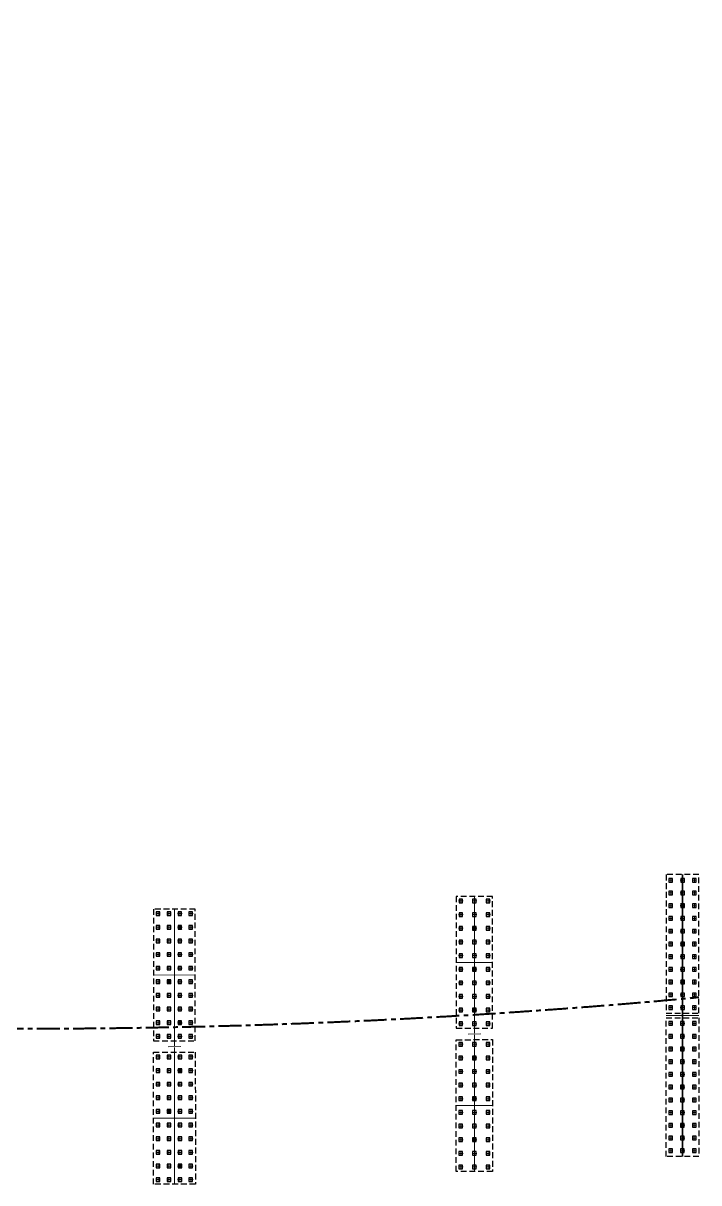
# Model space of a CAD drawing. Header units: millimetres. Extents: x 265754 to 14267433, y -6145605 to 2433772.
# Drawn here: x 6852948 to 6927319, y -1685900 to -1558382 of the extents above; entities that cross this region are included whole.
import ezdxf
from ezdxf import colors
from ezdxf.entities.mleader import LeaderData, LeaderLine
from ezdxf.math import Vec2, Vec3

# ---------------------------------------------------------------- set-up
doc = ezdxf.new("R2010")
doc.units = ezdxf.units.MM
doc.linetypes.add('невидимая', pattern=[9.525, 6.35, -3.175])
doc.linetypes.add('осевая', pattern=[2, 1.25, -0.25, 0.25, -0.25])
for name, color, linetype, lineweight in [('1-Бетон', 106, 'Continuous', 35), ('ИС_Выноски', 3, 'Continuous', 18), ('ИС_Ось', 3, 'осевая', 18)]:
    doc.layers.add(name, color=color, linetype=linetype, lineweight=lineweight)
doc.layers.add('ИС_Невидимая', color=4, linetype='невидимая')
doc.layers.add('Штриховая', color=7, linetype='Continuous')
doc.styles.add('ISOCPEUR', font='isocpeur.ttf', dxfattribs={"width": 0.8, "oblique": 15, "height": 2.5})
pattern_1 = [(176.87772, (18.57729, 44.08204), (-0.00518798, -0.09510861), [])]
pattern_2 = [(176.87772, (15.45008, 41.27837), (-0.00518798, -0.09510861), [])]
pattern_3 = [(176.87772, (12.32287, 38.47471), (-0.00518798, -0.09510861), [])]
pattern_4 = [(176.87772, (55.16791, 0.97434), (-0.00518798, -0.09510861), [])]
pattern_5 = [(176.87772, (58.8343, 5.87307), (-0.00518798, -0.09510861), [])]
pattern_6 = [(176.87772, (51.01628, -1.1361), (-0.00518798, -0.09510861), [])]

# ---------------------------------------------------------------- blocks, each defined once
blk = doc.blocks.new('_None')
blk = doc.blocks.new('*U1416')
at = {"layer": 'ИС_Невидимая', "ltscale": 20}
blk.add_lwpolyline([(-0.2, -0.2), (0.2, -0.2), (0.2, 0.2), (-0.2, 0.2), (-0.2, -0.2)], dxfattribs=at)
at = {"layer": 'ИС_Ось', "ltscale": 50}
for points in [[(-0.25, 0), (0.25, 0)], [(0, -0.25), (0, 0.25)]]:
    blk.add_lwpolyline(points, dxfattribs=at)
blk = doc.blocks.new('*U1417')
at = {"color": 0, "linetype": 'ByBlock', "lineweight": -2, "transparency": 16777216}
for p in [(0, 0), (1.2, 0), (2.4, 0), (3.6, 0), (0, -1.5), (1.2, -1.5), (2.4, -1.5), (3.6, -1.5), (0, -3), (1.2, -3), (2.4, -3), (3.6, -3), (0, -4.5), (1.2, -4.5), (2.4, -4.5), (3.6, -4.5), (0, -6), (1.2, -6), (2.4, -6), (3.6, -6), (0, -7.5), (1.2, -7.5), (2.4, -7.5), (3.6, -7.5), (0, -9), (1.2, -9), (2.4, -9), (3.6, -9), (0, -10.5), (1.2, -10.5), (2.4, -10.5), (3.6, -10.5), (0, -12), (1.2, -12), (2.4, -12), (3.6, -12), (0, -13.5), (1.2, -13.5), (2.4, -13.5), (3.6, -13.5)]:
    blk.add_blockref('*U1416', p, dxfattribs=at)
blk = doc.blocks.new('*U1430')
at = {"layer": 'ИС_Невидимая', "ltscale": 20}
blk.add_lwpolyline([(-0.2, -0.2), (0.2, -0.2), (0.2, 0.2), (-0.2, 0.2), (-0.2, -0.2)], dxfattribs=at)
at = {"layer": 'ИС_Ось', "ltscale": 50}
for points in [[(-0.25, 0), (0.25, 0)], [(0, -0.25), (0, 0.25)]]:
    blk.add_lwpolyline(points, dxfattribs=at)
blk = doc.blocks.new('*U1431')
at = {"color": 0, "linetype": 'ByBlock', "lineweight": -2, "transparency": 16777216}
for p in [(0, 0), (1.2, 0), (2.4, 0), (3.6, 0), (0, -1.5), (1.2, -1.5), (2.4, -1.5), (3.6, -1.5), (0, -3), (1.2, -3), (2.4, -3), (3.6, -3), (0, -4.5), (1.2, -4.5), (2.4, -4.5), (3.6, -4.5), (0, -6), (1.2, -6), (2.4, -6), (3.6, -6), (0, -7.5), (1.2, -7.5), (2.4, -7.5), (3.6, -7.5), (0, -9), (1.2, -9), (2.4, -9), (3.6, -9), (0, -10.5), (1.2, -10.5), (2.4, -10.5), (3.6, -10.5), (0, -12), (1.2, -12), (2.4, -12), (3.6, -12), (0, -13.5), (1.2, -13.5), (2.4, -13.5), (3.6, -13.5)]:
    blk.add_blockref('*U1430', p, dxfattribs=at)
blk = doc.blocks.new('*U1432')
at = {"layer": 'ИС_Невидимая', "ltscale": 20}
blk.add_lwpolyline([(-0.2, -0.2), (0.2, -0.2), (0.2, 0.2), (-0.2, 0.2), (-0.2, -0.2)], dxfattribs=at)
at = {"layer": 'ИС_Ось', "ltscale": 50}
for points in [[(-0.25, 0), (0.25, 0)], [(0, -0.25), (0, 0.25)]]:
    blk.add_lwpolyline(points, dxfattribs=at)
blk = doc.blocks.new('*U1433')
at = {"color": 0, "linetype": 'ByBlock', "lineweight": -2, "transparency": 16777216}
for p in [(0, 0), (1.5, 0), (3, 0), (0, -1.5), (1.5, -1.5), (3, -1.5), (0, -3), (1.5, -3), (3, -3), (0, -4.5), (1.5, -4.5), (3, -4.5), (0, -6), (1.5, -6), (3, -6), (0, -7.5), (1.5, -7.5), (3, -7.5), (0, -9), (1.5, -9), (3, -9), (0, -10.5), (1.5, -10.5), (3, -10.5), (0, -12), (1.5, -12), (3, -12), (0, -13.5), (1.5, -13.5), (3, -13.5)]:
    blk.add_blockref('*U1432', p, dxfattribs=at)
blk = doc.blocks.new('*U1434')
at = {"layer": 'ИС_Невидимая', "ltscale": 20}
blk.add_lwpolyline([(-0.2, -0.2), (0.2, -0.2), (0.2, 0.2), (-0.2, 0.2), (-0.2, -0.2)], dxfattribs=at)
at = {"layer": 'ИС_Ось', "ltscale": 50}
for points in [[(-0.25, 0), (0.25, 0)], [(0, -0.25), (0, 0.25)]]:
    blk.add_lwpolyline(points, dxfattribs=at)
blk = doc.blocks.new('*U1435')
at = {"color": 0, "linetype": 'ByBlock', "lineweight": -2, "transparency": 16777216}
for p in [(0, 0), (1.5, 0), (3, 0), (0, -1.5), (1.5, -1.5), (3, -1.5), (0, -3), (1.5, -3), (3, -3), (0, -4.5), (1.5, -4.5), (3, -4.5), (0, -6), (1.5, -6), (3, -6), (0, -7.5), (1.5, -7.5), (3, -7.5), (0, -9), (1.5, -9), (3, -9), (0, -10.5), (1.5, -10.5), (3, -10.5), (0, -12), (1.5, -12), (3, -12), (0, -13.5), (1.5, -13.5), (3, -13.5)]:
    blk.add_blockref('*U1434', p, dxfattribs=at)
blk = doc.blocks.new('*U1420')
at = {"layer": 'ИС_Невидимая', "ltscale": 20}
blk.add_lwpolyline([(0.2, 0.2), (-0.2, 0.2), (-0.2, -0.2), (0.2, -0.2), (0.2, 0.2)], dxfattribs=at)
at = {"layer": 'ИС_Ось', "ltscale": 50}
for points in [[(0.25, 0), (-0.25, 0)], [(0, 0.25), (0, -0.25)]]:
    blk.add_lwpolyline(points, dxfattribs=at)
blk = doc.blocks.new('*U1421')
at = {"color": 0, "linetype": 'ByBlock', "lineweight": -2, "transparency": 16777216}
for p in [(0, 0), (1.3, 0), (2.6, 0), (0, -1.4), (1.3, -1.4), (2.6, -1.4), (0, -2.8), (1.3, -2.8), (2.6, -2.8), (0, -4.2), (1.3, -4.2), (2.6, -4.2), (0, -5.6), (1.3, -5.6), (2.6, -5.6), (0, -7), (1.3, -7), (2.6, -7), (0, -8.4), (1.3, -8.4), (2.6, -8.4), (0, -9.8), (1.3, -9.8), (2.6, -9.8), (0, -11.2), (1.3, -11.2), (2.6, -11.2), (0, -12.6), (1.3, -12.6), (2.6, -12.6), (0, -14), (1.3, -14), (2.6, -14)]:
    blk.add_blockref('*U1420', p, dxfattribs=at)
blk = doc.blocks.new('*U1422')
at = {"layer": 'ИС_Невидимая', "ltscale": 20}
blk.add_lwpolyline([(0.2, 0.2), (-0.2, 0.2), (-0.2, -0.2), (0.2, -0.2), (0.2, 0.2)], dxfattribs=at)
at = {"layer": 'ИС_Ось', "ltscale": 50}
for points in [[(0.25, 0), (-0.25, 0)], [(0, 0.25), (0, -0.25)]]:
    blk.add_lwpolyline(points, dxfattribs=at)
blk = doc.blocks.new('*U1423')
at = {"color": 0, "linetype": 'ByBlock', "lineweight": -2, "transparency": 16777216}
for p in [(0, 0), (1.3, 0), (2.6, 0), (0, -1.4), (1.3, -1.4), (2.6, -1.4), (0, -2.8), (1.3, -2.8), (2.6, -2.8), (0, -4.2), (1.3, -4.2), (2.6, -4.2), (0, -5.6), (1.3, -5.6), (2.6, -5.6), (0, -7), (1.3, -7), (2.6, -7), (0, -8.4), (1.3, -8.4), (2.6, -8.4), (0, -9.8), (1.3, -9.8), (2.6, -9.8), (0, -11.2), (1.3, -11.2), (2.6, -11.2), (0, -12.6), (1.3, -12.6), (2.6, -12.6), (0, -14), (1.3, -14), (2.6, -14)]:
    blk.add_blockref('*U1422', p, dxfattribs=at)
blk = doc.blocks.new('св поле кальм пл')
at = {"layer": 'Штриховая'}
h = blk.add_hatch(dxfattribs=at)
h.set_pattern_fill('ANSI31', color=256, scale=0.03)
h.set_pattern_definition(pattern_1)
h.paths.add_polyline_path([(-52.66, 72.01), (-52.93, 72.31), (-53.23, 72.04), (-52.96, 71.74)])
h = blk.add_hatch(dxfattribs=at)
h.set_pattern_fill('ANSI31', color=256, scale=0.03)
h.set_pattern_definition(pattern_2)
h.paths.add_polyline_path([(-55.79, 69.21), (-56.06, 69.5), (-56.36, 69.24), (-56.09, 68.94)])
h = blk.add_hatch(dxfattribs=at)
h.set_pattern_fill('ANSI31', color=256, scale=0.03)
h.set_pattern_definition(pattern_3)
h.paths.add_polyline_path([(-58.92, 66.4), (-59.19, 66.7), (-59.48, 66.43), (-59.22, 66.14)])
h = blk.add_hatch(dxfattribs=at)
h.set_pattern_fill('ANSI31', color=256, scale=0.03)
h.set_pattern_definition(pattern_3)
h.paths.add_polyline_path([(-64.69, 61.23), (-64.96, 61.53), (-64.66, 61.79), (-64.39, 61.5)])
h = blk.add_hatch(dxfattribs=at)
h.set_pattern_fill('ANSI31', color=256, scale=0.03)
h.set_pattern_definition(pattern_2)
h.paths.add_polyline_path([(-67.82, 58.43), (-68.08, 58.72), (-67.79, 58.99), (-67.52, 58.69)])
h = blk.add_hatch(dxfattribs=at)
h.set_pattern_fill('ANSI31', color=256, scale=0.03)
h.set_pattern_definition(pattern_1)
h.paths.add_polyline_path([(-70.94, 55.62), (-71.21, 55.92), (-70.91, 56.19), (-70.65, 55.89)])
h = blk.add_hatch(dxfattribs=at)
h.set_pattern_fill('ANSI31', color=256, scale=0.03)
h.set_pattern_definition([(176.87772, (35.04111, 28.08523), (-0.00518798, -0.09510861), [])])
h.paths.add_polyline_path([(-36.2, 56.01), (-36.47, 56.31), (-36.77, 56.04), (-36.5, 55.75)])
h = blk.add_hatch(dxfattribs=at)
h.set_pattern_fill('ANSI31', color=256, scale=0.03)
h.set_pattern_definition([(176.87772, (31.69053, 25.0813), (-0.00518798, -0.09510861), [])])
h.paths.add_polyline_path([(-39.55, 53.01), (-39.82, 53.31), (-40.12, 53.04), (-39.85, 52.74)])
h = blk.add_hatch(dxfattribs=at)
h.set_pattern_fill('ANSI31', color=256, scale=0.03)
h.set_pattern_definition([(176.87772, (28.33995, 22.07737), (-0.00518798, -0.09510861), [])])
h.paths.add_polyline_path([(-42.9, 50.01), (-43.17, 50.3), (-43.47, 50.04), (-43.2, 49.74)])
h = blk.add_hatch(dxfattribs=at)
h.set_pattern_fill('ANSI31', color=256, scale=0.03)
h.set_pattern_definition([(176.87772, (24.43098, 18.57273), (-0.00518798, -0.09510861), [])])
h.paths.add_polyline_path([(-46.81, 46.5), (-47.08, 46.8), (-47.38, 46.53), (-47.11, 46.23)])
h = blk.add_hatch(dxfattribs=at)
h.set_pattern_fill('ANSI31', color=256, scale=0.03)
h.set_pattern_definition([(176.87772, (21.08039, 15.5688), (-0.00518798, -0.09510861), [])])
h.paths.add_polyline_path([(-50.16, 43.5), (-50.43, 43.79), (-50.73, 43.53), (-50.46, 43.23)])
h = blk.add_hatch(dxfattribs=at)
h.set_pattern_fill('ANSI31', color=256, scale=0.03)
h.set_pattern_definition([(176.87772, (17.72981, 12.56487), (-0.00518798, -0.09510861), [])])
h.paths.add_polyline_path([(-53.51, 40.49), (-53.78, 40.79), (-54.08, 40.52), (-53.81, 40.23)])
h = blk.add_hatch(dxfattribs=at)
h.set_pattern_fill('ANSI31', color=256, scale=0.03)
h.set_pattern_definition(pattern_5)
h.paths.add_polyline_path([(-12.41, 33.8), (-12.67, 34.1), (-12.97, 33.83), (-12.71, 33.53)])
h = blk.add_hatch(dxfattribs=at)
h.set_pattern_fill('ANSI31', color=256, scale=0.03)
h.set_pattern_definition(pattern_4)
h.paths.add_polyline_path([(-16.07, 28.9), (-16.34, 29.2), (-16.64, 28.93), (-16.37, 28.64)])
h = blk.add_hatch(dxfattribs=at)
h.set_pattern_fill('ANSI31', color=256, scale=0.03)
h.set_pattern_definition(pattern_6)
h.paths.add_polyline_path([(-20.23, 26.79), (-20.49, 27.09), (-20.79, 26.82), (-20.52, 26.52)])
h = blk.add_hatch(dxfattribs=at)
h.set_pattern_fill('ANSI31', color=256, scale=0.03)
h.set_pattern_definition(pattern_6)
h.paths.add_polyline_path([(-24.43, 23.02), (-24.7, 23.32), (-24.4, 23.58), (-24.13, 23.29)])
h = blk.add_hatch(dxfattribs=at)
h.set_pattern_fill('ANSI31', color=256, scale=0.03)
h.set_pattern_definition(pattern_4)
h.paths.add_polyline_path([(-26.98, 19.12), (-27.25, 19.42), (-26.95, 19.69), (-26.68, 19.39)])
h = blk.add_hatch(dxfattribs=at)
h.set_pattern_fill('ANSI31', color=256, scale=0.03)
h.set_pattern_definition(pattern_5)
h.paths.add_polyline_path([(-32.25, 16.01), (-32.52, 16.31), (-32.22, 16.58), (-31.95, 16.28)])
at = {"layer": '1-Бетон', "color": 1}
blk.add_line((-50.4, 74.31), (-73.48, 53.62), dxfattribs=at)
at = {"layer": 'ИС_Невидимая', "ltscale": 0.1}
for points in [[(-62.95, 65.47), (-51.6, 75.65), (-49.2, 72.97), (-60.55, 62.79), (-62.95, 65.47)], [(-63.33, 65.14), (-74.68, 54.96), (-72.28, 52.28), (-60.92, 62.46), (-63.33, 65.14)], [(-32.54, 56.88), (-43.34, 47.2), (-46.01, 50.17), (-35.21, 59.85), (-32.54, 56.88)], [(-55.07, 36.68), (-44.27, 46.36), (-46.94, 49.34), (-57.74, 39.66), (-55.07, 36.68)], [(-9.27, 32.99), (-20.06, 23.31), (-23.13, 26.74), (-12.34, 36.42), (-9.27, 32.99)], [(-31.79, 12.8), (-20.99, 22.48), (-24.06, 25.9), (-34.86, 16.22), (-31.79, 12.8)]]:
    blk.add_lwpolyline(points, dxfattribs=at)
at = {"layer": 'ИС_Ось', "color": 1, "ltscale": 500}
for p, q in [((-44.67, 47.75), (-45.61, 48.79)), ((-21.59, 24.09), (-22.53, 25.13))]:
    blk.add_line(p, q, dxfattribs=at)
at = {"layer": 'ИС_Ось', "color": 3, "ltscale": 500}
blk.add_lwpolyline([(-73.48, 53.62), (-50.4, 74.31)], dxfattribs=at)
at = {"layer": 'ИС_Ось', "color": 1, "ltscale": 500}
for points in [[(-60.74, 62.62), (-63.14, 65.3)], [(-33.88, 58.36), (-45.07, 48.33)], [(-37.94, 52.04), (-40.61, 55.01)], [(-56.4, 38.17), (-45.21, 48.2)], [(-49.67, 41.52), (-52.34, 44.5)], [(-10.8, 34.7), (-21.99, 24.67)], [(-14.66, 28.15), (-17.73, 31.58)], [(-33.32, 14.51), (-22.14, 24.54)], [(-26.39, 17.64), (-29.46, 21.06)]]:
    blk.add_lwpolyline(points, dxfattribs=at)
at = {"layer": 'ИС_Ось', "color": 1, "lineweight": 40, "ltscale": 2, "true_color": 0xff0000, "flags": 128}
blk.add_lwpolyline([(34.63, -46.81, 0.046583), (-64.64, 63.96, 0.046583)], format="xyb", dxfattribs=at)
at = {"color": 1, "rotation": 131.8774809}
for name, p in [('*U1423', (-60.42, 63.58)), ('*U1421', (-72.15, 53.07)), ('*U1435', (-43.3, 47.9)), ('*U1433', (-55.03, 37.39)), ('*U1431', (-20.02, 24.02)), ('*U1417', (-31.75, 13.5))]:
    blk.add_blockref(name, p, dxfattribs=at)
blk = doc.blocks.new('мост план кальмиус')
at = {"layer": 'ИС_Выноски'}
ml = blk.add_multileader_mtext('Standard', dxfattribs=at)
ml.set_content('Ось ростверка опоры ОК6 ПК 71+26,32', color=256, style='ISOCPEUR')
ml.set_leader_properties(color=256, linetype='ByLayer')
ml.set_arrow_properties(name='NONE')
ml.build(insert=Vec2(0, 0))
ml.multileader.update_dxf_attribs({"text_left_attachment_type": 6, "text_right_attachment_type": 6, "dogleg_length": 0.36, "arrow_head_size": 600, "scale": 200})
ctx = ml.context
ctx.base_point, ctx.scale, ctx.char_height, ctx.arrow_head_size, ctx.landing_gap_size, ctx.plane_origin, ctx.plane_x_axis, ctx.plane_y_axis = Vec3(73245.4, -32330.6), 200, 1200, 600, 125, Vec3(80241.1, -7446.2), Vec3(0, 1), Vec3(-1, 0)
ctx.left_attachment, ctx.right_attachment, ctx.text_align_type = 6, 6, 1
notes = []
notes.append((ctx, [(1, (1, 1, 0), (73245.4, -15820.4), (0, -1), 161, [(1, [(73245.4, -14402.4)], 0, [])])]))
ctx.mtext.insert, ctx.mtext.text_direction, ctx.mtext.rotation, ctx.mtext.width, ctx.mtext.alignment, ctx.mtext.flow_direction = Vec3(71805.4, -24156), Vec3(0, 1), 1.57079633, 17109.09, 2, 5
ml = blk.add_multileader_mtext('Standard', dxfattribs=at)
ml.set_content('Ось опоры ОП4 \\PПК 70+71,19', color=256, style='ISOCPEUR')
ml.set_leader_properties(color=256, linetype='ByLayer')
ml.set_arrow_properties(name='NONE')
ml.build(insert=Vec2(0, 0))
ml.multileader.update_dxf_attribs({"text_left_attachment_type": 6, "text_right_attachment_type": 6, "dogleg_length": 0.36, "arrow_head_size": 600, "scale": 200})
ctx = ml.context
ctx.base_point, ctx.scale, ctx.char_height, ctx.arrow_head_size, ctx.landing_gap_size, ctx.plane_origin, ctx.plane_x_axis, ctx.plane_y_axis = Vec3(16523.3, -29240.8), 200, 1200, 600, 125, Vec3(23519, -10788.8), Vec3(0, 1), Vec3(-1, 0)
ctx.left_attachment, ctx.right_attachment, ctx.text_align_type = 6, 6, 1
notes.append((ctx, [(1, (1, 1, 0), (16523.3, -19450.7), (0, -1), 161, [(1, [(16523.3, -17624.6)], 0, [])])]))
ctx.mtext.insert, ctx.mtext.text_direction, ctx.mtext.rotation, ctx.mtext.width, ctx.mtext.alignment, ctx.mtext.flow_direction = Vec3(15083.3, -24426.3), Vec3(0, 1), 1.57079633, 10889.447, 2, 5
ml = blk.add_multileader_mtext('Standard', dxfattribs=at)
ml.set_content('Ось опоры ОП5 \\PПК 71+4,24', color=256, style='ISOCPEUR')
ml.set_leader_properties(color=256, linetype='ByLayer')
ml.set_arrow_properties(name='NONE')
ml.build(insert=Vec2(0, 0))
ml.multileader.update_dxf_attribs({"text_left_attachment_type": 6, "text_right_attachment_type": 6, "dogleg_length": 0.36, "arrow_head_size": 600, "scale": 200})
ctx = ml.context
ctx.base_point, ctx.scale, ctx.char_height, ctx.arrow_head_size, ctx.landing_gap_size, ctx.plane_origin, ctx.plane_x_axis, ctx.plane_y_axis = Vec3(49544.5, -27905.8), 200, 1200, 600, 125, Vec3(56540.2, -9400.5), Vec3(0, 1), Vec3(-1, 0)
ctx.left_attachment, ctx.right_attachment, ctx.text_align_type = 6, 6, 1
notes.append((ctx, [(1, (1, 1, 0), (49544.5, -18211.7), (0, -1), 161, [(1, [(49544.5, -16236.4)], 0, [])])]))
ctx.mtext.insert, ctx.mtext.text_direction, ctx.mtext.rotation, ctx.mtext.width, ctx.mtext.alignment, ctx.mtext.flow_direction = Vec3(48104.5, -23139.3), Vec3(0, 1), 1.57079633, 10620.215, 2, 5
for ctx, leaders in notes:
    for number, flags, end, landing, length, lines in leaders:
        leader = LeaderData()
        leader.index, (leader.has_last_leader_line, leader.has_dogleg_vector, leader.attachment_direction) = number, flags
        leader.last_leader_point, leader.dogleg_vector, leader.dogleg_length = Vec3(end), Vec3(landing), length
        for number, points, colour, breaks in lines:
            line = LeaderLine()
            line.index, line.vertices, line.color, line.breaks = number, Vec3.list(points), colors.encode_raw_color(colour), breaks
            leader.lines.append(line)
        ctx.leaders.append(leader)

msp = doc.modelspace()

# ---------------------------------------------------------------- block references
at = {"layer": '1-Бетон'}
msp.add_blockref('мост план кальмиус', (6853073.53, -668947.9294), dxfattribs=at)
at = {"layer": '1-Бетон', "color": 1, "xscale": 999.9999999999998, "yscale": 999.9999999999998, "zscale": 999.9999999999998, "rotation": 228.1225190970572}
msp.add_blockref('св поле кальм пл', (6836546.8121, -1670923.7044), dxfattribs=at)

# ---------------------------------------------------------------- leaders
at = {"layer": 'ИС_Выноски'}
ml = msp.add_multileader_mtext('Standard', dxfattribs=at)
ml.set_content('Ось ростверка опоры ОК6 ПК 71+26,32', color=256, style='ISOCPEUR')
ml.set_leader_properties(color=256, linetype='ByLayer')
ml.set_arrow_properties(name='NONE')
ml.build(insert=Vec2(0, 0))
ml.multileader.update_dxf_attribs({"text_left_attachment_type": 6, "text_right_attachment_type": 6, "dogleg_length": 0.36, "arrow_head_size": 600, "scale": 200})
ctx = ml.context
ctx.base_point, ctx.scale, ctx.char_height, ctx.arrow_head_size, ctx.landing_gap_size, ctx.plane_origin, ctx.plane_x_axis, ctx.plane_y_axis = Vec3(6926318.9416, -502635.447), 200, 1200, 600, 125, Vec3(6933314.6181, -477751.0722), Vec3(0, 1), Vec3(-1, 0)
ctx.left_attachment, ctx.right_attachment, ctx.text_align_type = 6, 6, 1
notes = []
notes.append((ctx, [(1, (1, 1, 0), (6926318.9416, -486125.3273), (0, -1), 161.0417, [(1, [(6926318.9416, -484707.3191)], 0, [])])]))
ctx.mtext.insert, ctx.mtext.text_direction, ctx.mtext.rotation, ctx.mtext.width, ctx.mtext.alignment, ctx.mtext.flow_direction = Vec3(6924878.9416, -494460.908), Vec3(0, 1), 1.5707963268, 17109.090455, 2, 5
ml = msp.add_multileader_mtext('Standard', dxfattribs=at)
ml.set_content('Ось ростверка опоры ОК6 ПК 71+26,32', color=256, style='ISOCPEUR')
ml.set_leader_properties(color=256, linetype='ByLayer')
ml.set_arrow_properties(name='NONE')
ml.build(insert=Vec2(0, 0))
ml.multileader.update_dxf_attribs({"text_left_attachment_type": 6, "text_right_attachment_type": 6, "dogleg_length": 0.36, "arrow_head_size": 600, "scale": 200})
ctx = ml.context
ctx.base_point, ctx.scale, ctx.char_height, ctx.arrow_head_size, ctx.landing_gap_size, ctx.plane_origin, ctx.plane_x_axis, ctx.plane_y_axis = Vec3(6926318.9416, -628459.9767), 200, 1200, 600, 125, Vec3(6933314.6181, -603575.6019), Vec3(0, 1), Vec3(-1, 0)
ctx.left_attachment, ctx.right_attachment, ctx.text_align_type = 6, 6, 1
notes.append((ctx, [(1, (1, 1, 0), (6926318.9416, -611949.8569), (0, -1), 161.0417, [(1, [(6926318.9416, -610531.8488)], 0, [])])]))
ctx.mtext.insert, ctx.mtext.text_direction, ctx.mtext.rotation, ctx.mtext.width, ctx.mtext.alignment, ctx.mtext.flow_direction = Vec3(6924878.9416, -620285.4377), Vec3(0, 1), 1.5707963268, 17109.090455, 2, 5
ml = msp.add_multileader_mtext('Standard', dxfattribs=at)
ml.set_content('Ось опоры ОП4 \\PПК 70+71,19', color=256, style='ISOCPEUR')
ml.set_leader_properties(color=256, linetype='ByLayer')
ml.set_arrow_properties(name='NONE')
ml.build(insert=Vec2(0, 0))
ml.multileader.update_dxf_attribs({"text_left_attachment_type": 6, "text_right_attachment_type": 6, "dogleg_length": 0.36, "arrow_head_size": 600, "scale": 200})
ctx = ml.context
ctx.base_point, ctx.scale, ctx.char_height, ctx.arrow_head_size, ctx.landing_gap_size, ctx.plane_origin, ctx.plane_x_axis, ctx.plane_y_axis = Vec3(6869596.8121, -499545.6855), 200, 1200, 600, 125, Vec3(6876592.4886, -481093.6925), Vec3(0, 1), Vec3(-1, 0)
ctx.left_attachment, ctx.right_attachment, ctx.text_align_type = 6, 6, 1
notes.append((ctx, [(1, (1, 1, 0), (6869596.8121, -489755.5657), (0, -1), 161.0417, [(1, [(6869596.8121, -487929.5309)], 0, [])])]))
ctx.mtext.insert, ctx.mtext.text_direction, ctx.mtext.rotation, ctx.mtext.width, ctx.mtext.alignment, ctx.mtext.flow_direction = Vec3(6868156.8121, -494731.1465), Vec3(0, 1), 1.5707963268, 10889.446883, 2, 5
ml = msp.add_multileader_mtext('Standard', dxfattribs=at)
ml.set_content('Ось опоры ОП4 \\PПК 70+71,19', color=256, style='ISOCPEUR')
ml.set_leader_properties(color=256, linetype='ByLayer')
ml.set_arrow_properties(name='NONE')
ml.build(insert=Vec2(0, 0))
ml.multileader.update_dxf_attribs({"text_left_attachment_type": 6, "text_right_attachment_type": 6, "dogleg_length": 0.36, "arrow_head_size": 600, "scale": 200})
ctx = ml.context
ctx.base_point, ctx.scale, ctx.char_height, ctx.arrow_head_size, ctx.landing_gap_size, ctx.plane_origin, ctx.plane_x_axis, ctx.plane_y_axis = Vec3(6869596.8121, -625370.2152), 200, 1200, 600, 125, Vec3(6876592.4886, -606918.2222), Vec3(0, 1), Vec3(-1, 0)
ctx.left_attachment, ctx.right_attachment, ctx.text_align_type = 6, 6, 1
notes.append((ctx, [(1, (1, 1, 0), (6869596.8121, -615580.0954), (0, -1), 161.0417, [(1, [(6869596.8121, -613754.0606)], 0, [])])]))
ctx.mtext.insert, ctx.mtext.text_direction, ctx.mtext.rotation, ctx.mtext.width, ctx.mtext.alignment, ctx.mtext.flow_direction = Vec3(6868156.8121, -620555.6762), Vec3(0, 1), 1.5707963268, 10889.446883, 2, 5
ml = msp.add_multileader_mtext('Standard', dxfattribs=at)
ml.set_content('Ось опоры ОП5 \\PПК 71+4,24', color=256, style='ISOCPEUR')
ml.set_leader_properties(color=256, linetype='ByLayer')
ml.set_arrow_properties(name='NONE')
ml.build(insert=Vec2(0, 0))
ml.multileader.update_dxf_attribs({"text_left_attachment_type": 6, "text_right_attachment_type": 6, "dogleg_length": 0.36, "arrow_head_size": 600, "scale": 200})
ctx = ml.context
ctx.base_point, ctx.scale, ctx.char_height, ctx.arrow_head_size, ctx.landing_gap_size, ctx.plane_origin, ctx.plane_x_axis, ctx.plane_y_axis = Vec3(6902618.0758, -624035.2581), 200, 1200, 600, 125, Vec3(6909613.7524, -605529.9371), Vec3(0, 1), Vec3(-1, 0)
ctx.left_attachment, ctx.right_attachment, ctx.text_align_type = 6, 6, 1
notes.append((ctx, [(1, (1, 1, 0), (6902618.0758, -614341.1383), (0, -1), 161.0417, [(1, [(6902618.0758, -612365.7754)], 0, [])])]))
ctx.mtext.insert, ctx.mtext.text_direction, ctx.mtext.rotation, ctx.mtext.width, ctx.mtext.alignment, ctx.mtext.flow_direction = Vec3(6901178.0758, -619268.7191), Vec3(0, 1), 1.5707963268, 10620.215089, 2, 5
for ctx, leaders in notes:
    for number, flags, end, landing, length, lines in leaders:
        leader = LeaderData()
        leader.index, (leader.has_last_leader_line, leader.has_dogleg_vector, leader.attachment_direction) = number, flags
        leader.last_leader_point, leader.dogleg_vector, leader.dogleg_length = Vec3(end), Vec3(landing), length
        for number, points, colour, breaks in lines:
            line = LeaderLine()
            line.index, line.vertices, line.color, line.breaks = number, Vec3.list(points), colors.encode_raw_color(colour), breaks
            leader.lines.append(line)
        ctx.leaders.append(leader)

doc.saveas('drawing.dxf')
